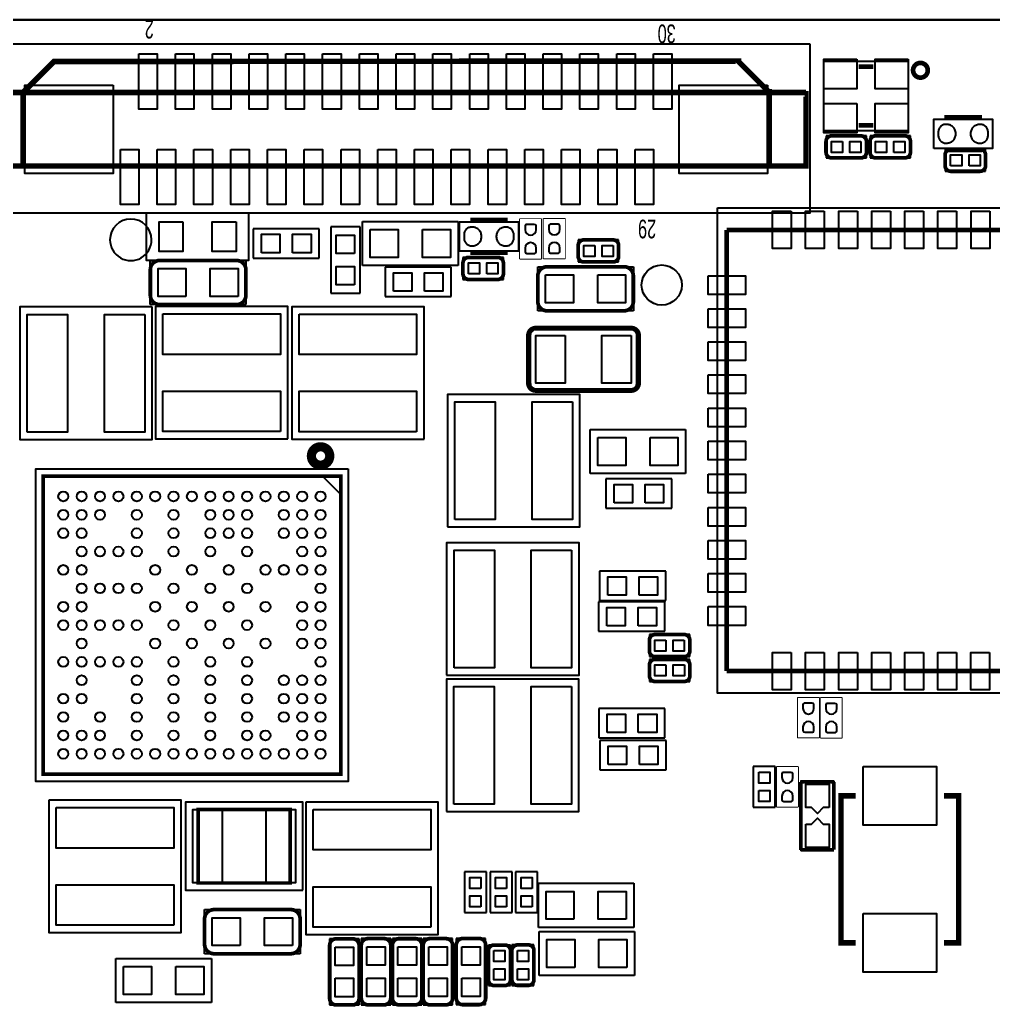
# Model space of a CAD drawing. Extents: x -43 to 159, y -36 to 93.
# Drawn here: x 2.32 to 28.8, y 41.81 to 68.67 of the extents above; entities that cross this region are included whole.
import ezdxf

# ---------------------------------------------------------------- set-up
doc = ezdxf.new("R2010")
doc.units = 0
for name, color, linetype in [('BG_OUTLINE', 200, 'CONTINUOUS'), ('PG_ASSEMBLY_TOP', 7, 'CONTINUOUS'), ('PG_SILKSCREEN_TOP', 254, 'CONTINUOUS'), ('PIN_TOP', 92, 'CONTINUOUS')]:
    doc.layers.add(name, color=color, linetype=linetype)

msp = doc.modelspace()

# ---------------------------------------------------------------- linework, layer by layer
at = {"layer": 'BG_OUTLINE'}
msp.add_lwpolyline([(41.056814, 66.641218, 0.414214), (39.024814, 68.673218), (-4.049776, 68.673218), (-4.049776, 67.422014), (-10.151872, 67.422014), (-10.151872, 68.673218), (-12.911328, 68.673218, 0.414214), (-14.943328, 66.641218), (-14.943328, -18.358866, 0.414214), (-12.911328, -20.390866), (39.024814, -20.390866, 0.414214), (41.056814, -18.358866), (41.056814, 66.641218)], format="xyb", dxfattribs=at)
msp.add_lwpolyline([(41.056814, -18.358866, -0.414214), (39.024814, -20.390866), (-12.911328, -20.390866, -0.414214), (-14.943328, -18.358866), (-14.943328, 66.641218, -0.414214), (-12.911328, 68.673218), (-10.151872, 68.673218), (-10.151872, 67.422014), (-4.049776, 67.422014), (-4.049776, 68.673218), (39.024814, 68.673218, -0.414214), (41.056814, 66.641218)], format="xyb", close=True, dxfattribs=at)
msp.add_lwpolyline([(-4.049776, 68.673218), (39.024814, 68.673218)], dxfattribs=at)
msp.add_lwpolyline([(-4.049776, 68.673218), (39.024814, 68.673218)], dxfattribs=at)
msp.add_lwpolyline([(-4.049776, 68.673218), (39.024814, 68.673218)], dxfattribs=at)
at = {"layer": 'PG_ASSEMBLY_TOP'}
for points in [[(23.805388, 68.017898), (23.805388, 63.412878), (0.318008, 63.412878), (0.318008, 68.017898)], [(26.48712, 67.547744), (26.48712, 65.647824), (24.18715, 65.647824), (24.18715, 67.547744)], [(27.180032, 65.172082), (27.180032, 65.972182), (28.780232, 65.972182), (28.780232, 65.172082)], [(8.551164, 63.40856), (5.757164, 63.40856), (5.757164, 62.13856), (8.551164, 62.13856)], [(21.29663, 63.55588), (33.79851, 63.55588), (33.79851, 50.35804), (21.29663, 50.35804)], [(14.27861, 62.378336), (14.27861, 63.178436), (15.87881, 63.178436), (15.87881, 62.378336)], [(10.020554, 44.995846), (10.020554, 47.393606), (6.820154, 47.393606), (6.820154, 44.995846)]]:
    msp.add_lwpolyline(points, close=True, dxfattribs=at)
for points, const_width in [([(2.404872, 66.69532), (2.404872, 64.695324)], 0.150114), ([(15.912084, 62.162436), (15.912084, 63.262256)], 0.0254), ([(15.912084, 63.262256), (16.512032, 63.262256)], 0.0254), ([(16.512032, 63.262256), (16.512032, 62.162436)], 0.0254), ([(16.556736, 62.16904), (16.556736, 63.26886)], 0.0254), ([(16.556736, 63.26886), (17.156684, 63.26886)], 0.0254), ([(17.156684, 63.26886), (17.156684, 62.16904)], 0.0254), ([(16.512032, 62.162436), (15.912084, 62.162436)], 0.0254), ([(17.156684, 62.16904), (16.556736, 62.16904)], 0.0254), ([(23.47087, 49.139602), (23.47087, 50.239422)], 0.0254), ([(23.47087, 50.239422), (24.070818, 50.239422)], 0.0254), ([(24.070818, 50.239422), (24.070818, 49.139602)], 0.0254), ([(24.091392, 49.136046), (24.091392, 50.235866)], 0.0254), ([(24.091392, 50.235866), (24.69134, 50.235866)], 0.0254), ([(24.69134, 50.235866), (24.69134, 49.136046)], 0.0254), ([(24.070818, 49.139602), (23.47087, 49.139602)], 0.0254), ([(24.69134, 49.136046), (24.091392, 49.136046)], 0.0254), ([(22.899116, 47.25924), (22.899116, 48.35906)], 0.0254), ([(22.899116, 48.35906), (23.499064, 48.35906)], 0.0254), ([(23.499064, 48.35906), (23.499064, 47.25924)], 0.0254), ([(24.470614, 46.100746), (24.468074, 47.954946), (23.563834, 47.962566), (23.563834, 46.090586), (24.468074, 46.093126)], 0.050038), ([(23.499064, 47.25924), (22.899116, 47.25924)], 0.0254)]:
    msp.add_lwpolyline(points, dxfattribs=dict(at, const_width=const_width))
for points in [[(25.348946, 65.514982), (24.249126, 65.514982)], [(24.249126, 65.514982), (24.249126, 64.915034)], [(25.348946, 64.915034), (25.348946, 65.514982)], [(26.545794, 65.515744), (25.445974, 65.515744)], [(25.445974, 65.515744), (25.445974, 64.915796)], [(26.545794, 64.915796), (26.545794, 65.515744)], [(28.589478, 65.150746), (27.489658, 65.150746)], [(27.489658, 65.150746), (27.489658, 64.550798)], [(28.589478, 64.550798), (28.589478, 65.150746)], [(24.249126, 64.915034), (25.348946, 64.915034)], [(25.445974, 64.915796), (26.545794, 64.915796)], [(27.489658, 64.550798), (28.589478, 64.550798)], [(11.640566, 61.987176), (11.640566, 63.187072)], [(11.640566, 63.187072), (14.24051, 63.187072)], [(14.24051, 63.187072), (14.24051, 61.987176)], [(10.4648, 62.987936), (8.664956, 62.987936)], [(8.664956, 62.987936), (8.664956, 62.187836)], [(10.4648, 62.187836), (10.4648, 62.987936)], [(11.575034, 63.036958), (10.774934, 63.036958)], [(10.774934, 63.036958), (10.774934, 61.237114)], [(11.575034, 61.237114), (11.575034, 63.036958)], [(18.607024, 62.685422), (17.507204, 62.685422)], [(17.507204, 62.685422), (17.507204, 62.085474)], [(18.607024, 62.085474), (18.607024, 62.685422)], [(5.867654, 60.925964), (5.867654, 62.12586)], [(5.867654, 62.12586), (8.467598, 62.12586)], [(8.467598, 62.12586), (8.467598, 60.925964)], [(8.664956, 62.187836), (10.4648, 62.187836)], [(15.472156, 62.209934), (14.372336, 62.209934)], [(14.372336, 62.209934), (14.372336, 61.609986)], [(15.472156, 61.609986), (15.472156, 62.209934)], [(17.507204, 62.085474), (18.607024, 62.085474)], [(14.24051, 61.987176), (11.640566, 61.987176)], [(14.05382, 61.94298), (12.253976, 61.94298)], [(12.253976, 61.94298), (12.253976, 61.14288)], [(14.05382, 61.14288), (14.05382, 61.94298)], [(16.407892, 60.756038), (16.407892, 61.955934)], [(16.407892, 61.955934), (19.007836, 61.955934)], [(19.007836, 61.955934), (19.007836, 60.756038)], [(14.372336, 61.609986), (15.472156, 61.609986)], [(10.774934, 61.237114), (11.575034, 61.237114)], [(12.253976, 61.14288), (14.05382, 61.14288)], [(5.917184, 60.860686), (2.316988, 60.860686), (2.316988, 57.26049), (5.917184, 57.26049), (5.917184, 60.860686)], [(8.467598, 60.925964), (5.867654, 60.925964)], [(9.605772, 57.270396), (9.605772, 60.870592), (6.005576, 60.870592), (6.005576, 57.270396), (9.605772, 57.270396)], [(13.312902, 57.268872), (13.312902, 60.869068), (9.712706, 60.869068), (9.712706, 57.268872), (13.312902, 57.268872)], [(19.007836, 60.756038), (16.407892, 60.756038)], [(13.950442, 54.8767), (17.550638, 54.8767), (17.550638, 58.476896), (13.950442, 58.476896), (13.950442, 54.8767)], [(17.8308, 56.330088), (17.8308, 57.529984)], [(17.8308, 57.529984), (20.430744, 57.529984)], [(20.430744, 57.529984), (20.430744, 56.330088)], [(11.249152, 56.458358), (11.249152, 47.958502), (2.749296, 47.958502), (2.749296, 56.458358), (11.249152, 56.458358)], [(20.430744, 56.330088), (17.8308, 56.330088)], [(20.056856, 56.18607), (18.257012, 56.18607)], [(18.257012, 56.18607), (18.257012, 55.38597)], [(20.056856, 55.38597), (20.056856, 56.18607)], [(18.257012, 55.38597), (20.056856, 55.38597)], [(13.929106, 50.845974), (17.529302, 50.845974), (17.529302, 54.44617), (13.929106, 54.44617), (13.929106, 50.845974)], [(19.889216, 53.674518), (18.089372, 53.674518)], [(18.089372, 53.674518), (18.089372, 52.874418)], [(19.889216, 52.874418), (19.889216, 53.674518)], [(19.860006, 52.839874), (18.060162, 52.839874)], [(18.060162, 52.839874), (18.060162, 52.039774)], [(18.089372, 52.874418), (19.889216, 52.874418)], [(19.860006, 52.039774), (19.860006, 52.839874)], [(18.060162, 52.039774), (19.860006, 52.039774)], [(20.544028, 51.951128), (19.444208, 51.951128)], [(19.444208, 51.951128), (19.444208, 51.35118)], [(20.544028, 51.35118), (20.544028, 51.951128)], [(19.444208, 51.35118), (20.544028, 51.35118)], [(20.545298, 51.275234), (19.445478, 51.275234)], [(19.445478, 51.275234), (19.445478, 50.675286)], [(20.545298, 50.675286), (20.545298, 51.275234)], [(13.923518, 47.137574), (17.523714, 47.137574), (17.523714, 50.73777), (13.923518, 50.73777), (13.923518, 47.137574)], [(19.445478, 50.675286), (20.545298, 50.675286)], [(19.867118, 49.939194), (18.067274, 49.939194)], [(18.067274, 49.939194), (18.067274, 49.139094)], [(19.867118, 49.139094), (19.867118, 49.939194)], [(18.067274, 49.139094), (19.867118, 49.139094)], [(19.89709, 49.069752), (18.097246, 49.069752)], [(18.097246, 49.069752), (18.097246, 48.269652)], [(19.89709, 48.269652), (19.89709, 49.069752)], [(22.26818, 48.360838), (22.26818, 47.261018)], [(22.868128, 48.360838), (22.26818, 48.360838)], [(22.868128, 47.261018), (22.868128, 48.360838)], [(18.097246, 48.269652), (19.89709, 48.269652)], [(3.11023, 47.44339), (3.11023, 43.843194), (6.710426, 43.843194), (6.710426, 47.44339), (3.11023, 47.44339)], [(10.09777, 47.392082), (10.09777, 43.791886), (13.697966, 43.791886), (13.697966, 47.392082), (10.09777, 47.392082)], [(22.26818, 47.261018), (22.868128, 47.261018)], [(15.0114, 45.495464), (14.411452, 45.495464)], [(14.411452, 45.495464), (14.411452, 44.395644)], [(15.0114, 44.395644), (15.0114, 45.495464)], [(15.708376, 45.495464), (15.108428, 45.495464)], [(15.108428, 45.495464), (15.108428, 44.395644)], [(15.708376, 44.395644), (15.708376, 45.495464)], [(16.401796, 45.495464), (15.801848, 45.495464)], [(15.801848, 45.495464), (15.801848, 44.395644)], [(16.401796, 44.395644), (16.401796, 45.495464)], [(16.422878, 43.986958), (16.422878, 45.186854)], [(16.422878, 45.186854), (19.022822, 45.186854)], [(19.022822, 45.186854), (19.022822, 43.986958)], [(7.343648, 43.270424), (7.343648, 44.47032)], [(7.343648, 44.47032), (9.943592, 44.47032)], [(9.943592, 44.47032), (9.943592, 43.270424)], [(14.411452, 44.395644), (15.0114, 44.395644)], [(15.108428, 44.395644), (15.708376, 44.395644)], [(15.801848, 44.395644), (16.401796, 44.395644)], [(19.022822, 43.986958), (16.422878, 43.986958)], [(16.441674, 42.67708), (16.441674, 43.876976)], [(16.441674, 43.876976), (19.041618, 43.876976)], [(19.041618, 43.876976), (19.041618, 42.67708)], [(10.746232, 43.67657), (10.746232, 41.876726)], [(11.546332, 43.67657), (10.746232, 43.67657)], [(11.546332, 41.876726), (11.546332, 43.67657)], [(11.606784, 43.680888), (11.606784, 41.881044)], [(12.406884, 43.680888), (11.606784, 43.680888)], [(12.406884, 41.881044), (12.406884, 43.680888)], [(12.454636, 43.680634), (12.454636, 41.88079)], [(13.254736, 43.680634), (12.454636, 43.680634)], [(13.254736, 41.88079), (13.254736, 43.680634)], [(13.290804, 43.680888), (13.290804, 41.881044)], [(14.090904, 43.680888), (13.290804, 43.680888)], [(14.090904, 41.881044), (14.090904, 43.680888)], [(14.189964, 43.684698), (14.189964, 41.884854)], [(14.990064, 43.684698), (14.189964, 43.684698)], [(14.990064, 41.884854), (14.990064, 43.684698)], [(9.943592, 43.270424), (7.343648, 43.270424)], [(15.065248, 43.505882), (15.065248, 42.406062)], [(15.665196, 43.505882), (15.065248, 43.505882)], [(15.665196, 42.406062), (15.665196, 43.505882)], [(15.703804, 43.509946), (15.703804, 42.410126)], [(16.303752, 43.509946), (15.703804, 43.509946)], [(16.303752, 42.410126), (16.303752, 43.509946)], [(4.930902, 41.93921), (4.930902, 43.139106)], [(4.930902, 43.139106), (7.530846, 43.139106)], [(7.530846, 43.139106), (7.530846, 41.93921)], [(19.041618, 42.67708), (16.441674, 42.67708)], [(15.065248, 42.406062), (15.665196, 42.406062)], [(15.703804, 42.410126), (16.303752, 42.410126)], [(7.530846, 41.93921), (4.930902, 41.93921)], [(10.746232, 41.876726), (11.546332, 41.876726)], [(11.606784, 41.881044), (12.406884, 41.881044)], [(12.454636, 41.88079), (13.254736, 41.88079)], [(13.290804, 41.881044), (14.090904, 41.881044)], [(14.189964, 41.884854), (14.990064, 41.884854)]]:
    msp.add_lwpolyline(points, dxfattribs=at)
msp.add_lwpolyline([(18.952464, 60.238132), (16.35252, 60.238132, 0.414417), (16.202406, 60.088018), (16.202406, 58.788046, 0.414417), (16.35252, 58.637932), (18.952464, 58.637932, 0.414417), (19.102578, 58.788046), (19.102578, 60.088018, 0.414417)], format="xyb", close=True, dxfattribs=at)
at = {"layer": 'PG_SILKSCREEN_TOP'}
msp.add_lwpolyline([(4.691888, 67.540378, 0.1524, 0.1524, 0), (3.24993, 67.540378, 0.1524, 0.1524, 0), (2.404872, 66.69532, 0.150114, 0.150114, 0), (2.404872, 64.695324, 0.150114, 0.150114, 0)], format="xyseb", dxfattribs=at)
for points, const_width in [([(22.703028, 64.695578), (22.704806, 64.695578), (22.704806, 66.709798), (22.695408, 66.709798), (21.864828, 67.540378), (21.864828, 67.545204), (4.691888, 67.540378)], 0.1524), ([(21.854922, 67.545204), (21.864828, 67.545204)], 0.1524), ([(25.53716, 67.397884), (25.13711, 67.397884)], 0.127), ([(23.704804, 66.69532), (1.404874, 66.69532)], 0.1524), ([(1.404874, 64.695324), (23.704804, 64.695324), (23.704804, 66.661538), (23.665688, 66.661538)], 0.1524), ([(2.404872, 66.69532), (2.404872, 64.695324)], 0.1524), ([(27.472132, 66.016632), (28.488132, 66.016632)], 0.127), ([(25.53716, 65.797684), (25.13711, 65.797684)], 0.127), ([(28.488132, 65.127632), (27.472132, 65.127632)], 0.127), ([(14.57071, 63.222886), (15.58671, 63.222886)], 0.127), ([(21.54809, 50.95748), (21.54809, 62.95644)], 0.12954), ([(21.54809, 62.95644), (32.64789, 62.95644)], 0.12954), ([(15.58671, 62.333886), (14.57071, 62.333886)], 0.127), ([(2.949194, 56.25846), (2.949194, 48.1584), (11.049254, 48.1584), (11.049254, 56.25846), (2.949194, 56.25846)], 0.100076), ([(33.54705, 50.95748), (21.54809, 50.95748)], 0.12954), ([(24.463502, 47.9425), (23.563326, 47.9425)], 0.100076), ([(23.563834, 47.944786), (23.563834, 46.095666)], 0.100076), ([(24.460454, 46.100746), (24.462994, 47.939706)], 0.100076), ([(25.058624, 47.564548), (24.658574, 47.564548), (24.658574, 43.564556), (25.058624, 43.564556)], 0.150114), ([(27.458416, 47.564548), (27.858466, 47.564548), (27.858466, 43.564556), (27.458416, 43.564556)], 0.150114), ([(7.170674, 47.195486), (9.670034, 47.195486), (9.670034, 45.193966), (7.170674, 45.193966), (7.170674, 47.195486)], 0.09906), ([(23.563326, 46.097952), (24.463502, 46.097952)], 0.100076)]:
    msp.add_lwpolyline(points, dxfattribs=dict(at, const_width=const_width))
for points, const_width in [([(27.017472, 67.298824, 1), (26.617676, 67.298824, 1), (27.017472, 67.298824)], 0.127), ([(25.348946, 65.362582), (25.348946, 65.067434, -0.414362), (25.196546, 64.915034), (24.401526, 64.915034, -0.414362), (24.249126, 65.067434), (24.249126, 65.362582, -0.414362), (24.401526, 65.514982), (25.196546, 65.514982, -0.414362), (25.348946, 65.362582)], 0.1016), ([(25.445974, 65.068196), (25.445974, 65.363344, -0.414362), (25.598374, 65.515744), (26.393394, 65.515744, -0.414362), (26.545794, 65.363344), (26.545794, 65.068196, -0.414362), (26.393394, 64.915796), (25.598374, 64.915796, -0.414362), (25.445974, 65.068196)], 0.1016), ([(27.489658, 64.703198), (27.489658, 64.998346, -0.414362), (27.642058, 65.150746), (28.437078, 65.150746, -0.414362), (28.589478, 64.998346), (28.589478, 64.703198, -0.414362), (28.437078, 64.550798), (27.642058, 64.550798, -0.414362), (27.489658, 64.703198)], 0.1016), ([(18.607024, 62.533022), (18.607024, 62.237874, -0.414362), (18.454624, 62.085474), (17.659604, 62.085474, -0.414362), (17.507204, 62.237874), (17.507204, 62.533022, -0.414362), (17.659604, 62.685422), (18.454624, 62.685422, -0.414362), (18.607024, 62.533022)], 0.1016), ([(5.867654, 61.179964), (5.867654, 61.87186, -0.414275), (6.121654, 62.12586), (8.213598, 62.12586, -0.414275), (8.467598, 61.87186), (8.467598, 61.179964, -0.414275), (8.213598, 60.925964), (6.121654, 60.925964, -0.414275), (5.867654, 61.179964)], 0.1016), ([(14.372336, 61.762386), (14.372336, 62.057534, -0.414362), (14.524736, 62.209934), (15.319756, 62.209934, -0.414362), (15.472156, 62.057534), (15.472156, 61.762386, -0.414362), (15.319756, 61.609986), (14.524736, 61.609986, -0.414362), (14.372336, 61.762386)], 0.1016), ([(19.007836, 61.701934), (19.007836, 61.010038, -0.414275), (18.753836, 60.756038), (16.661892, 60.756038, -0.414275), (16.407892, 61.010038), (16.407892, 61.701934, -0.414275), (16.661892, 61.955934), (18.753836, 61.955934, -0.414275), (19.007836, 61.701934)], 0.1016), ([(18.952464, 58.588148), (16.35252, 58.588148, -0.414279), (16.152368, 58.788046), (16.152368, 60.088018, -0.414279), (16.35252, 60.287916), (18.952464, 60.287916, -0.414279), (19.152616, 60.088018), (19.152616, 58.788046, -0.414279), (18.952464, 58.588148)], 0.127), ([(10.74928, 56.80837, 1.00024), (10.249154, 56.80837, 0.99976), (10.74928, 56.80837)], 0.249936), ([(20.544028, 51.798728), (20.544028, 51.50358, -0.414362), (20.391628, 51.35118), (19.596608, 51.35118, -0.414362), (19.444208, 51.50358), (19.444208, 51.798728, -0.414362), (19.596608, 51.951128), (20.391628, 51.951128, -0.414362), (20.544028, 51.798728)], 0.1016), ([(20.545298, 51.122834), (20.545298, 50.827686, -0.414362), (20.392898, 50.675286), (19.597878, 50.675286, -0.414362), (19.445478, 50.827686), (19.445478, 51.122834, -0.414362), (19.597878, 51.275234), (20.392898, 51.275234, -0.414362), (20.545298, 51.122834)], 0.1016), ([(7.343648, 43.524424), (7.343648, 44.21632, -0.414275), (7.597648, 44.47032), (9.689592, 44.47032, -0.414275), (9.943592, 44.21632), (9.943592, 43.524424, -0.414275), (9.689592, 43.270424), (7.597648, 43.270424, -0.414275), (7.343648, 43.524424)], 0.1016), ([(10.924032, 43.67657), (11.368532, 43.67657, -0.414244), (11.546332, 43.49877), (11.546332, 42.054526, -0.414244), (11.368532, 41.876726), (10.924032, 41.876726, -0.414244), (10.746232, 42.054526), (10.746232, 43.49877, -0.414244), (10.924032, 43.67657)], 0.1016), ([(11.784584, 43.680888), (12.229084, 43.680888, -0.414244), (12.406884, 43.503088), (12.406884, 42.058844, -0.414244), (12.229084, 41.881044), (11.784584, 41.881044, -0.414244), (11.606784, 42.058844), (11.606784, 43.503088, -0.414244), (11.784584, 43.680888)], 0.1016), ([(12.632436, 43.680634), (13.076936, 43.680634, -0.414244), (13.254736, 43.502834), (13.254736, 42.05859, -0.414244), (13.076936, 41.88079), (12.632436, 41.88079, -0.414244), (12.454636, 42.05859), (12.454636, 43.502834, -0.414244), (12.632436, 43.680634)], 0.1016), ([(13.468604, 43.680888), (13.913104, 43.680888, -0.414244), (14.090904, 43.503088), (14.090904, 42.058844, -0.414244), (13.913104, 41.881044), (13.468604, 41.881044, -0.414244), (13.290804, 42.058844), (13.290804, 43.503088, -0.414244), (13.468604, 43.680888)], 0.1016), ([(14.367764, 43.684698), (14.812264, 43.684698, -0.414244), (14.990064, 43.506898), (14.990064, 42.062654, -0.414244), (14.812264, 41.884854), (14.367764, 41.884854, -0.414244), (14.189964, 42.062654), (14.189964, 43.506898, -0.414244), (14.367764, 43.684698)], 0.1016), ([(15.217648, 43.505882), (15.512796, 43.505882, -0.414362), (15.665196, 43.353482), (15.665196, 42.558462, -0.414362), (15.512796, 42.406062), (15.217648, 42.406062, -0.414362), (15.065248, 42.558462), (15.065248, 43.353482, -0.414362), (15.217648, 43.505882)], 0.1016), ([(15.856204, 43.509946), (16.151352, 43.509946, -0.414362), (16.303752, 43.357546), (16.303752, 42.562526, -0.414362), (16.151352, 42.410126), (15.856204, 42.410126, -0.414362), (15.703804, 42.562526), (15.703804, 43.357546, -0.414362), (15.856204, 43.509946)], 0.1016)]:
    msp.add_lwpolyline(points, format="xyb", dxfattribs=dict(at, const_width=const_width))
msp.add_lwpolyline([(5.901944, 62.6872, 1), (4.770232, 62.687188, 1)], format="xyb", close=True, dxfattribs=at)
msp.add_lwpolyline([(11.049254, 56.25846), (11.049254, 55.758334), (10.549128, 56.25846)], close=True, dxfattribs=at)
at = {"layer": 'PIN_TOP'}
for points in [[(5.55498, 67.745356), (6.054852, 67.745356), (6.054852, 66.245232), (5.55498, 66.245232)], [(6.554978, 67.745356), (7.05485, 67.745356), (7.05485, 66.245232), (6.554978, 66.245232)], [(7.554976, 67.745356), (8.054848, 67.745356), (8.054848, 66.245232), (7.554976, 66.245232)], [(8.554974, 67.745356), (9.054846, 67.745356), (9.054846, 66.245232), (8.554974, 66.245232)], [(9.554972, 67.745356), (10.054844, 67.745356), (10.054844, 66.245232), (9.554972, 66.245232)], [(10.55497, 67.745356), (11.054842, 67.745356), (11.054842, 66.245232), (10.55497, 66.245232)], [(11.554968, 67.745356), (12.05484, 67.745356), (12.05484, 66.245232), (11.554968, 66.245232)], [(12.554966, 67.745356), (13.054838, 67.745356), (13.054838, 66.245232), (12.554966, 66.245232)], [(13.554964, 67.745356), (14.054836, 67.745356), (14.054836, 66.245232), (13.554964, 66.245232)], [(14.554962, 67.745356), (15.054834, 67.745356), (15.054834, 66.245232), (14.554962, 66.245232)], [(15.55496, 67.745356), (16.054832, 67.745356), (16.054832, 66.245232), (15.55496, 66.245232)], [(16.554958, 67.745356), (17.05483, 67.745356), (17.05483, 66.245232), (16.554958, 66.245232)], [(17.554956, 67.745356), (18.054828, 67.745356), (18.054828, 66.245232), (17.554956, 66.245232)], [(18.554954, 67.745356), (19.054826, 67.745356), (19.054826, 66.245232), (18.554954, 66.245232)], [(19.554952, 67.745356), (20.054824, 67.745356), (20.054824, 66.245232), (19.554952, 66.245232)], [(25.087199, 67.598544), (25.087199, 66.798444), (24.187277, 66.798444), (24.187277, 67.598544)], [(26.486993, 67.598544), (26.486993, 66.798444), (25.587071, 66.798444), (25.587071, 67.598544)], [(4.854829, 66.895345), (4.854829, 64.495299), (2.454783, 64.495299), (2.454783, 66.895345)], [(22.654895, 66.895345), (22.654895, 64.495299), (20.254849, 64.495299), (20.254849, 66.895345)], [(25.087199, 66.397124), (25.087199, 65.597024), (24.187277, 65.597024), (24.187277, 66.397124)], [(26.486993, 66.397124), (26.486993, 65.597024), (25.587071, 65.597024), (25.587071, 66.397124)], [(27.497532, 65.318386), (27.521662, 65.317116), (27.545538, 65.318386), (27.569414, 65.321434), (27.593036, 65.326768), (27.615896, 65.334388), (27.637994, 65.343786), (27.659076, 65.355216), (27.679142, 65.368424), (27.697938, 65.383664), (27.715464, 65.400174), (27.731212, 65.418462), (27.745182, 65.43802), (27.756612, 65.46088), (27.765756, 65.484756), (27.772614, 65.509394), (27.77744, 65.53454), (27.779726, 65.55994), (27.779726, 65.58534), (27.77744, 65.61074), (27.772614, 65.635886), (27.765756, 65.660524), (27.756612, 65.6844), (27.745182, 65.70726), (27.73172, 65.727072), (27.71648, 65.745614), (27.699462, 65.762632), (27.680666, 65.777872), (27.660854, 65.791334), (27.639518, 65.802764), (27.61742, 65.812162), (27.59456, 65.819274), (27.570938, 65.8241), (27.547062, 65.82664), (27.522932, 65.826894), (27.501088, 65.827148), (27.479498, 65.824862), (27.458162, 65.820544), (27.437588, 65.81394), (27.417522, 65.80505), (27.398726, 65.794382), (27.3812, 65.781682), (27.364944, 65.767204), (27.350212, 65.750948), (27.337512, 65.733422), (27.32659, 65.714626), (27.3177, 65.694814), (27.310842, 65.673986), (27.306524, 65.65265), (27.304238, 65.63106), (27.304238, 65.514474), (27.30627, 65.493138), (27.310842, 65.472056), (27.317446, 65.451482), (27.326082, 65.431924), (27.33675, 65.413128), (27.349196, 65.395602), (27.36342, 65.3796), (27.379422, 65.365122), (27.396694, 65.352422), (27.415236, 65.3415), (27.434794, 65.332356), (27.455114, 65.325498), (27.476196, 65.320926)], [(28.462732, 65.825878), (28.438602, 65.827148), (28.414726, 65.825878), (28.39085, 65.82283), (28.367228, 65.817496), (28.344368, 65.809876), (28.32227, 65.800478), (28.301188, 65.789048), (28.281122, 65.77584), (28.262326, 65.7606), (28.2448, 65.74409), (28.229052, 65.725802), (28.215082, 65.706244), (28.203652, 65.683384), (28.194508, 65.659508), (28.18765, 65.63487), (28.182824, 65.609724), (28.180538, 65.584324), (28.180538, 65.558924), (28.182824, 65.533524), (28.18765, 65.508378), (28.194508, 65.48374), (28.203652, 65.459864), (28.215082, 65.437004), (28.228544, 65.417192), (28.243784, 65.39865), (28.260802, 65.381632), (28.279598, 65.366392), (28.29941, 65.35293), (28.320746, 65.3415), (28.342844, 65.332102), (28.365704, 65.32499), (28.389326, 65.320164), (28.413202, 65.317624), (28.437332, 65.31737), (28.459176, 65.317116), (28.480766, 65.319402), (28.502102, 65.32372), (28.522676, 65.330324), (28.542742, 65.339214), (28.561538, 65.349882), (28.579064, 65.362582), (28.59532, 65.37706), (28.610052, 65.393316), (28.622752, 65.410842), (28.633674, 65.429638), (28.642564, 65.44945), (28.649422, 65.470278), (28.65374, 65.491614), (28.656026, 65.513204), (28.656026, 65.62979), (28.653994, 65.651126), (28.649422, 65.672208), (28.642818, 65.692782), (28.634182, 65.71234), (28.623514, 65.731136), (28.611068, 65.748662), (28.596844, 65.764664), (28.580842, 65.779142), (28.56357, 65.791842), (28.545028, 65.802764), (28.52547, 65.811908), (28.50515, 65.818766), (28.484068, 65.823338)], [(24.699087, 65.364995), (24.699087, 65.065021), (24.399113, 65.065021), (24.399113, 65.364995)], [(25.198959, 65.364995), (25.198959, 65.065021), (24.898985, 65.065021), (24.898985, 65.364995)], [(25.595834, 65.065656), (25.595834, 65.36563), (25.895808, 65.36563), (25.895808, 65.065656)], [(26.095706, 65.065656), (26.095706, 65.36563), (26.39568, 65.36563), (26.39568, 65.065656)], [(5.054854, 65.145412), (5.554726, 65.145412), (5.554726, 63.645288), (5.054854, 63.645288)], [(6.054852, 65.145412), (6.554724, 65.145412), (6.554724, 63.645288), (6.054852, 63.645288)], [(7.05485, 65.145412), (7.554722, 65.145412), (7.554722, 63.645288), (7.05485, 63.645288)], [(8.054848, 65.145412), (8.55472, 65.145412), (8.55472, 63.645288), (8.054848, 63.645288)], [(9.054846, 65.145412), (9.554718, 65.145412), (9.554718, 63.645288), (9.054846, 63.645288)], [(10.054844, 65.145412), (10.554716, 65.145412), (10.554716, 63.645288), (10.054844, 63.645288)], [(11.054842, 65.145412), (11.554714, 65.145412), (11.554714, 63.645288), (11.054842, 63.645288)], [(12.05484, 65.145412), (12.554712, 65.145412), (12.554712, 63.645288), (12.05484, 63.645288)], [(13.054838, 65.145412), (13.55471, 65.145412), (13.55471, 63.645288), (13.054838, 63.645288)], [(14.054836, 65.145412), (14.554708, 65.145412), (14.554708, 63.645288), (14.054836, 63.645288)], [(15.055088, 65.145412), (15.55496, 65.145412), (15.55496, 63.645288), (15.055088, 63.645288)], [(16.054832, 65.145412), (16.554704, 65.145412), (16.554704, 63.645288), (16.054832, 63.645288)], [(17.055084, 65.145412), (17.554956, 65.145412), (17.554956, 63.645288), (17.055084, 63.645288)], [(18.054828, 65.145412), (18.5547, 65.145412), (18.5547, 63.645288), (18.054828, 63.645288)], [(19.05508, 65.145412), (19.554952, 65.145412), (19.554952, 63.645288), (19.05508, 63.645288)], [(27.639518, 64.700658), (27.639518, 65.000632), (27.939492, 65.000632), (27.939492, 64.700658)], [(28.13939, 64.700658), (28.13939, 65.000632), (28.439364, 65.000632), (28.439364, 64.700658)], [(23.30323, 63.46444), (23.30323, 62.44844), (22.79523, 62.44844), (22.79523, 63.46444)], [(24.20239, 63.46444), (24.20239, 62.44844), (23.69439, 62.44844), (23.69439, 63.46444)], [(25.10155, 63.46444), (25.10155, 62.44844), (24.59355, 62.44844), (24.59355, 63.46444)], [(26.00325, 63.46444), (26.00325, 62.44844), (25.49525, 62.44844), (25.49525, 63.46444)], [(26.90241, 63.46444), (26.90241, 62.44844), (26.39441, 62.44844), (26.39441, 63.46444)], [(27.80157, 63.46444), (27.80157, 62.44844), (27.29357, 62.44844), (27.29357, 63.46444)], [(28.70327, 63.46444), (28.70327, 62.44844), (28.19527, 62.44844), (28.19527, 63.46444)], [(6.754241, 63.17361), (6.754241, 62.37351), (6.104255, 62.37351), (6.104255, 63.17361)], [(8.204073, 63.17361), (8.204073, 62.37351), (7.554087, 62.37351), (7.554087, 63.17361)], [(11.850624, 62.967108), (12.610592, 62.967108), (12.610592, 62.20714), (11.850624, 62.20714)], [(13.270484, 62.967108), (14.030452, 62.967108), (14.030452, 62.20714), (13.270484, 62.20714)], [(14.59611, 62.52464), (14.62024, 62.52337), (14.644116, 62.52464), (14.667992, 62.527688), (14.691614, 62.533022), (14.714474, 62.540642), (14.736572, 62.55004), (14.757654, 62.56147), (14.77772, 62.574678), (14.796516, 62.589918), (14.814042, 62.606428), (14.82979, 62.624716), (14.84376, 62.644274), (14.85519, 62.667134), (14.864334, 62.69101), (14.871192, 62.715648), (14.876018, 62.740794), (14.878304, 62.766194), (14.878304, 62.791594), (14.876018, 62.816994), (14.871192, 62.84214), (14.864334, 62.866778), (14.85519, 62.890654), (14.84376, 62.913514), (14.830298, 62.933326), (14.815058, 62.951868), (14.79804, 62.968886), (14.779244, 62.984126), (14.759432, 62.997588), (14.738096, 63.009018), (14.715998, 63.018416), (14.693138, 63.025528), (14.669516, 63.030354), (14.64564, 63.032894), (14.62151, 63.033148), (14.599666, 63.033402), (14.578076, 63.031116), (14.55674, 63.026798), (14.536166, 63.020194), (14.5161, 63.011304), (14.497304, 63.000636), (14.479778, 62.987936), (14.463522, 62.973458), (14.44879, 62.957202), (14.43609, 62.939676), (14.425168, 62.92088), (14.416278, 62.901068), (14.40942, 62.88024), (14.405102, 62.858904), (14.402816, 62.837314), (14.402816, 62.720728), (14.404848, 62.699392), (14.40942, 62.67831), (14.416024, 62.657736), (14.42466, 62.638178), (14.435328, 62.619382), (14.447774, 62.601856), (14.461998, 62.585854), (14.478, 62.571376), (14.495272, 62.558676), (14.513814, 62.547754), (14.533372, 62.53861), (14.553692, 62.531752), (14.574774, 62.52718)], [(15.56131, 63.032132), (15.53718, 63.033402), (15.513304, 63.032132), (15.489428, 63.029084), (15.465806, 63.02375), (15.442946, 63.01613), (15.420848, 63.006732), (15.399766, 62.995302), (15.3797, 62.982094), (15.360904, 62.966854), (15.343378, 62.950344), (15.32763, 62.932056), (15.31366, 62.912498), (15.30223, 62.889638), (15.293086, 62.865762), (15.286228, 62.841124), (15.281402, 62.815978), (15.279116, 62.790578), (15.279116, 62.765178), (15.281402, 62.739778), (15.286228, 62.714632), (15.293086, 62.689994), (15.30223, 62.666118), (15.31366, 62.643258), (15.327122, 62.623446), (15.342362, 62.604904), (15.35938, 62.587886), (15.378176, 62.572646), (15.397988, 62.559184), (15.419324, 62.547754), (15.441422, 62.538356), (15.464282, 62.531244), (15.487904, 62.526418), (15.51178, 62.523878), (15.53591, 62.523624), (15.557754, 62.52337), (15.579344, 62.525656), (15.60068, 62.529974), (15.621254, 62.536578), (15.64132, 62.545468), (15.660116, 62.556136), (15.677642, 62.568836), (15.693898, 62.583314), (15.70863, 62.59957), (15.72133, 62.617096), (15.732252, 62.635892), (15.741142, 62.655704), (15.748, 62.676532), (15.752318, 62.697868), (15.754604, 62.719458), (15.754604, 62.836044), (15.752572, 62.85738), (15.748, 62.878462), (15.741396, 62.899036), (15.73276, 62.918594), (15.722092, 62.93739), (15.709646, 62.954916), (15.695422, 62.970918), (15.67942, 62.985396), (15.662148, 62.998096), (15.643606, 63.009018), (15.624048, 63.018162), (15.603728, 63.02502), (15.582646, 63.029592)], [(8.889746, 62.337696), (8.889746, 62.837822), (9.389872, 62.837822), (9.389872, 62.337696)], [(9.73963, 62.337696), (9.73963, 62.837822), (10.239756, 62.837822), (10.239756, 62.337696)], [(11.425047, 62.311915), (10.924921, 62.311915), (10.924921, 62.812041), (11.425047, 62.812041)], [(17.957165, 62.535435), (17.957165, 62.235461), (17.657191, 62.235461), (17.657191, 62.535435)], [(18.457037, 62.535435), (18.457037, 62.235461), (18.157063, 62.235461), (18.157063, 62.535435)], [(14.522196, 61.759846), (14.522196, 62.05982), (14.82217, 62.05982), (14.82217, 61.759846)], [(15.022068, 61.759846), (15.022068, 62.05982), (15.322042, 62.05982), (15.322042, 61.759846)], [(6.83768, 61.145928), (6.077712, 61.145928), (6.077712, 61.905896), (6.83768, 61.905896)], [(8.25754, 61.145928), (7.497572, 61.145928), (7.497572, 61.905896), (8.25754, 61.905896)], [(11.425047, 61.462031), (10.924921, 61.462031), (10.924921, 61.962157), (11.425047, 61.962157)], [(12.478766, 61.29274), (12.478766, 61.792866), (12.978892, 61.792866), (12.978892, 61.29274)], [(13.32865, 61.29274), (13.32865, 61.792866), (13.828776, 61.792866), (13.828776, 61.29274)], [(16.61795, 61.73597), (17.377918, 61.73597), (17.377918, 60.976002), (16.61795, 60.976002)], [(18.03781, 61.73597), (18.797778, 61.73597), (18.797778, 60.976002), (18.03781, 60.976002)], [(21.04009, 61.71184), (22.05609, 61.71184), (22.05609, 61.20384), (21.04009, 61.20384)], [(21.04009, 60.81014), (22.05609, 60.81014), (22.05609, 60.30214), (21.04009, 60.30214)], [(2.51714, 57.460388), (2.51714, 60.660788), (3.61696, 60.660788), (3.61696, 57.460388)], [(5.717032, 60.660788), (5.717032, 57.460388), (4.617212, 57.460388), (4.617212, 60.660788)], [(6.205474, 60.67044), (9.405874, 60.67044), (9.405874, 59.57062), (6.205474, 59.57062)], [(9.912604, 60.668916), (13.113004, 60.668916), (13.113004, 59.569096), (9.912604, 59.569096)], [(17.15262, 60.088018), (17.15262, 58.788046), (16.35252, 58.788046), (16.35252, 60.088018)], [(18.952464, 60.088018), (18.952464, 58.788046), (18.152364, 58.788046), (18.152364, 60.088018)], [(21.04009, 59.91098), (22.05609, 59.91098), (22.05609, 59.40298), (21.04009, 59.40298)], [(21.04009, 59.01182), (22.05609, 59.01182), (22.05609, 58.50382), (21.04009, 58.50382)], [(9.405874, 57.470548), (6.205474, 57.470548), (6.205474, 58.570368), (9.405874, 58.570368)], [(13.113004, 57.469024), (9.912604, 57.469024), (9.912604, 58.568844), (13.113004, 58.568844)], [(14.150594, 55.076598), (14.150594, 58.276998), (15.250414, 58.276998), (15.250414, 55.076598)], [(17.350486, 58.276998), (17.350486, 55.076598), (16.250666, 55.076598), (16.250666, 58.276998)], [(21.04009, 58.11012), (22.05609, 58.11012), (22.05609, 57.60212), (21.04009, 57.60212)], [(18.040858, 57.31002), (18.800826, 57.31002), (18.800826, 56.550052), (18.040858, 56.550052)], [(19.460718, 57.31002), (20.220686, 57.31002), (20.220686, 56.550052), (19.460718, 56.550052)], [(21.04009, 57.21096), (22.05609, 57.21096), (22.05609, 56.70296), (21.04009, 56.70296)], [(21.04009, 56.3118), (22.05609, 56.3118), (22.05609, 55.8038), (21.04009, 55.8038)], [(18.481802, 55.53583), (18.481802, 56.035956), (18.981928, 56.035956), (18.981928, 55.53583)], [(19.331686, 55.53583), (19.331686, 56.035956), (19.831812, 56.035956), (19.831812, 55.53583)], [(21.04009, 55.4101), (22.05609, 55.4101), (22.05609, 54.9021), (21.04009, 54.9021)], [(21.04009, 54.51094), (22.05609, 54.51094), (22.05609, 54.00294), (21.04009, 54.00294)], [(14.129258, 51.045872), (14.129258, 54.246272), (15.229078, 54.246272), (15.229078, 51.045872)], [(17.32915, 54.246272), (17.32915, 51.045872), (16.22933, 51.045872), (16.22933, 54.246272)], [(18.314162, 53.024278), (18.314162, 53.524404), (18.814288, 53.524404), (18.814288, 53.024278)], [(19.164046, 53.024278), (19.164046, 53.524404), (19.664172, 53.524404), (19.664172, 53.024278)], [(21.04009, 53.61178), (22.05609, 53.61178), (22.05609, 53.10378), (21.04009, 53.10378)], [(18.284952, 52.189634), (18.284952, 52.68976), (18.785078, 52.68976), (18.785078, 52.189634)], [(19.134836, 52.189634), (19.134836, 52.68976), (19.634962, 52.68976), (19.634962, 52.189634)], [(21.04009, 52.71008), (22.05609, 52.71008), (22.05609, 52.20208), (21.04009, 52.20208)], [(19.894169, 51.801141), (19.894169, 51.501167), (19.594195, 51.501167), (19.594195, 51.801141)], [(20.394041, 51.801141), (20.394041, 51.501167), (20.094067, 51.501167), (20.094067, 51.801141)], [(23.30069, 51.46548), (23.30069, 50.44948), (22.79269, 50.44948), (22.79269, 51.46548)], [(24.20239, 51.46548), (24.20239, 50.44948), (23.69439, 50.44948), (23.69439, 51.46548)], [(25.10155, 51.46548), (25.10155, 50.44948), (24.59355, 50.44948), (24.59355, 51.46548)], [(26.00071, 51.46548), (26.00071, 50.44948), (25.49271, 50.44948), (25.49271, 51.46548)], [(26.90241, 51.46548), (26.90241, 50.44948), (26.39441, 50.44948), (26.39441, 51.46548)], [(27.80157, 51.46548), (27.80157, 50.44948), (27.29357, 50.44948), (27.29357, 51.46548)], [(28.70073, 51.46548), (28.70073, 50.44948), (28.19273, 50.44948), (28.19273, 51.46548)], [(19.895439, 51.125247), (19.895439, 50.825273), (19.595465, 50.825273), (19.595465, 51.125247)], [(20.395311, 51.125247), (20.395311, 50.825273), (20.095337, 50.825273), (20.095337, 51.125247)], [(14.12367, 47.337472), (14.12367, 50.537872), (15.22349, 50.537872), (15.22349, 47.337472)], [(17.323562, 50.537872), (17.323562, 47.337472), (16.223742, 47.337472), (16.223742, 50.537872)], [(18.292064, 49.288954), (18.292064, 49.78908), (18.79219, 49.78908), (18.79219, 49.288954)], [(19.141948, 49.288954), (19.141948, 49.78908), (19.642074, 49.78908), (19.642074, 49.288954)], [(18.322036, 48.419512), (18.322036, 48.919638), (18.822162, 48.919638), (18.822162, 48.419512)], [(19.17192, 48.419512), (19.17192, 48.919638), (19.672046, 48.919638), (19.672046, 48.419512)], [(25.258522, 48.364521), (27.258518, 48.364521), (27.258518, 46.764575), (25.258522, 46.764575)], [(22.418167, 48.210851), (22.718141, 48.210851), (22.718141, 47.910877), (22.418167, 47.910877)], [(24.330914, 47.243746), (24.172418, 47.243746), (24.172418, 47.243238), (24.013414, 47.084234), (23.85441, 47.243238), (23.85441, 47.243746), (23.695914, 47.243746), (23.695914, 47.878746), (24.330914, 47.878746)], [(22.418167, 47.710979), (22.718141, 47.710979), (22.718141, 47.411005), (22.418167, 47.411005)], [(3.310128, 47.243238), (6.510528, 47.243238), (6.510528, 46.143418), (3.310128, 46.143418)], [(7.819644, 47.194724), (7.819644, 45.194728), (7.019544, 45.194728), (7.019544, 47.194724)], [(9.021064, 45.194728), (9.021064, 47.194724), (9.821164, 47.194724), (9.821164, 45.194728)], [(10.297668, 47.19193), (13.498068, 47.19193), (13.498068, 46.09211), (10.297668, 46.09211)], [(23.695914, 46.796706), (23.85441, 46.796706), (23.85441, 46.797214), (24.013414, 46.956218), (24.172418, 46.797214), (24.172418, 46.796706), (24.330914, 46.796706), (24.330914, 46.161706), (23.695914, 46.161706)], [(6.510528, 44.043346), (3.310128, 44.043346), (3.310128, 45.143166), (6.510528, 45.143166)], [(14.861413, 45.045503), (14.561439, 45.045503), (14.561439, 45.345477), (14.861413, 45.345477)], [(15.558389, 45.045503), (15.258415, 45.045503), (15.258415, 45.345477), (15.558389, 45.345477)], [(16.251809, 45.045503), (15.951835, 45.045503), (15.951835, 45.345477), (16.251809, 45.345477)], [(13.498068, 43.992038), (10.297668, 43.992038), (10.297668, 45.091858), (13.498068, 45.091858)], [(17.392904, 44.206922), (16.632936, 44.206922), (16.632936, 44.96689), (17.392904, 44.96689)], [(18.812764, 44.206922), (18.052796, 44.206922), (18.052796, 44.96689), (18.812764, 44.96689)], [(14.861413, 44.545631), (14.561439, 44.545631), (14.561439, 44.845605), (14.861413, 44.845605)], [(15.558389, 44.545631), (15.258415, 44.545631), (15.258415, 44.845605), (15.558389, 44.845605)], [(16.251809, 44.545631), (15.951835, 44.545631), (15.951835, 44.845605), (16.251809, 44.845605)], [(25.258522, 44.364529), (27.258518, 44.364529), (27.258518, 42.764583), (25.258522, 42.764583)], [(8.313674, 43.490388), (7.553706, 43.490388), (7.553706, 44.250356), (8.313674, 44.250356)], [(9.733534, 43.490388), (8.973566, 43.490388), (8.973566, 44.250356), (9.733534, 44.250356)], [(17.4117, 42.897044), (16.651732, 42.897044), (16.651732, 43.657012), (17.4117, 43.657012)], [(18.83156, 42.897044), (18.071592, 42.897044), (18.071592, 43.657012), (18.83156, 43.657012)], [(10.896219, 43.451653), (11.396345, 43.451653), (11.396345, 42.951527), (10.896219, 42.951527)], [(11.756771, 43.455971), (12.256897, 43.455971), (12.256897, 42.955845), (11.756771, 42.955845)], [(12.604623, 43.455717), (13.104749, 43.455717), (13.104749, 42.955591), (12.604623, 42.955591)], [(13.440791, 43.455971), (13.940917, 43.455971), (13.940917, 42.955845), (13.440791, 42.955845)], [(14.339951, 43.459781), (14.840077, 43.459781), (14.840077, 42.959655), (14.339951, 42.959655)], [(15.215235, 43.355895), (15.515209, 43.355895), (15.515209, 43.055921), (15.215235, 43.055921)], [(15.853791, 43.359959), (16.153765, 43.359959), (16.153765, 43.059985), (15.853791, 43.059985)], [(5.14096, 42.919142), (5.900928, 42.919142), (5.900928, 42.159174), (5.14096, 42.159174)], [(6.56082, 42.919142), (7.320788, 42.919142), (7.320788, 42.159174), (6.56082, 42.159174)], [(15.215235, 42.856023), (15.515209, 42.856023), (15.515209, 42.556049), (15.215235, 42.556049)], [(15.853791, 42.860087), (16.153765, 42.860087), (16.153765, 42.560113), (15.853791, 42.560113)], [(10.896219, 42.601769), (11.396345, 42.601769), (11.396345, 42.101643), (10.896219, 42.101643)], [(11.756771, 42.606087), (12.256897, 42.606087), (12.256897, 42.105961), (11.756771, 42.105961)], [(12.604623, 42.605833), (13.104749, 42.605833), (13.104749, 42.105707), (12.604623, 42.105707)], [(13.440791, 42.606087), (13.940917, 42.606087), (13.940917, 42.105961), (13.440791, 42.105961)], [(14.339951, 42.609897), (14.840077, 42.609897), (14.840077, 42.109771), (14.339951, 42.109771)]]:
    msp.add_lwpolyline(points, close=True, dxfattribs=at)
for points in [[(16.362172, 62.962536), (16.362172, 63.064136, 0.375524), (16.313658, 63.106554), (16.097758, 63.106554, 0.365201), (16.061944, 63.064136), (16.061944, 62.962536, 0.999502)], [(17.006824, 62.96914), (17.006824, 63.07074, 0.375524), (16.95831, 63.113158), (16.74241, 63.113158, 0.365201), (16.706596, 63.07074), (16.706596, 62.96914, 0.999502)], [(16.061944, 62.462156), (16.061944, 62.360556, 0.375524), (16.110458, 62.318138), (16.326358, 62.318138, 0.365201), (16.362172, 62.360556), (16.362172, 62.462156, 0.999502)], [(16.706596, 62.46876), (16.706596, 62.36716, 0.375524), (16.75511, 62.324742), (16.97101, 62.324742, 0.365201), (17.006824, 62.36716), (17.006824, 62.46876, 0.999502)], [(23.920958, 49.939702), (23.920958, 50.041302, 0.375524), (23.872444, 50.08372), (23.656544, 50.08372, 0.365201), (23.62073, 50.041302), (23.62073, 49.939702, 0.999502)], [(24.54148, 49.936146), (24.54148, 50.037746, 0.375524), (24.492966, 50.080164), (24.277066, 50.080164, 0.365201), (24.241252, 50.037746), (24.241252, 49.936146, 0.999502)], [(23.62073, 49.439322), (23.62073, 49.337722, 0.375524), (23.669244, 49.295304), (23.885144, 49.295304, 0.365201), (23.920958, 49.337722), (23.920958, 49.439322, 0.999502)], [(24.241252, 49.435766), (24.241252, 49.334166, 0.375524), (24.289766, 49.291748), (24.505666, 49.291748, 0.365201), (24.54148, 49.334166), (24.54148, 49.435766, 0.999502)], [(23.349204, 48.05934), (23.349204, 48.16094, 0.375524), (23.30069, 48.203358), (23.08479, 48.203358, 0.365201), (23.048976, 48.16094), (23.048976, 48.05934, 0.999502)], [(23.048976, 47.55896), (23.048976, 47.45736, 0.375524), (23.09749, 47.414942), (23.31339, 47.414942, 0.365201), (23.349204, 47.45736), (23.349204, 47.55896, 0.999502)]]:
    msp.add_lwpolyline(points, format="xyb", close=True, dxfattribs=at)
for centre, radius in [((19.778726, 61.458348), 0.5461), ((3.499104, 55.70855), 0.135001), ((3.99923, 55.70855), 0.135001), ((4.499102, 55.70855), 0.135001), ((4.999228, 55.70855), 0.135001), ((5.4991, 55.70855), 0.135001), ((5.999226, 55.70855), 0.135001), ((6.499098, 55.70855), 0.135001), ((6.999224, 55.70855), 0.135001), ((7.49935, 55.70855), 0.135001), ((7.999222, 55.70855), 0.135001), ((8.499348, 55.70855), 0.135001), ((8.99922, 55.70855), 0.135001), ((9.499346, 55.70855), 0.135001), ((9.999218, 55.70855), 0.135001), ((10.499344, 55.70855), 0.135001), ((3.499104, 55.208424), 0.135001), ((3.99923, 55.208424), 0.135001), ((4.499102, 55.208424), 0.135001), ((5.4991, 55.208424), 0.135001), ((6.499098, 55.208424), 0.135001), ((7.49935, 55.208424), 0.135001), ((7.999222, 55.208424), 0.135001), ((8.499348, 55.208424), 0.135001), ((9.499346, 55.208424), 0.135001), ((9.999218, 55.208424), 0.135001), ((10.499344, 55.208424), 0.135001), ((3.499104, 54.708552), 0.135001), ((3.99923, 54.708552), 0.135001), ((5.4991, 54.708552), 0.135001), ((6.499098, 54.708552), 0.135001), ((7.49935, 54.708552), 0.135001), ((7.999222, 54.708552), 0.135001), ((8.499348, 54.708552), 0.135001), ((9.499346, 54.708552), 0.135001), ((9.999218, 54.708552), 0.135001), ((10.499344, 54.708552), 0.135001), ((3.99923, 54.208426), 0.135001), ((4.499102, 54.208426), 0.135001), ((4.999228, 54.208426), 0.135001), ((5.4991, 54.208426), 0.135001), ((6.499098, 54.208426), 0.135001), ((7.49935, 54.208426), 0.135001), ((8.499348, 54.208426), 0.135001), ((9.999218, 54.208426), 0.135001), ((10.499344, 54.208426), 0.135001), ((3.499104, 53.708554), 0.135001), ((3.99923, 53.708554), 0.135001), ((5.999226, 53.708554), 0.135001), ((6.999224, 53.708554), 0.135001), ((7.999222, 53.708554), 0.135001), ((8.99922, 53.708554), 0.135001), ((9.499346, 53.708554), 0.135001), ((9.999218, 53.708554), 0.135001), ((10.499344, 53.708554), 0.135001), ((3.99923, 53.208428), 0.135001), ((4.499102, 53.208428), 0.135001), ((4.999228, 53.208428), 0.135001), ((5.4991, 53.208428), 0.135001), ((6.499098, 53.208428), 0.135001), ((7.49935, 53.208428), 0.135001), ((8.499348, 53.208428), 0.135001), ((10.499344, 53.208428), 0.135001), ((3.499104, 52.708556), 0.135001), ((3.99923, 52.708556), 0.135001), ((5.999226, 52.708556), 0.135001), ((6.999224, 52.708556), 0.135001), ((7.999222, 52.708556), 0.135001), ((8.99922, 52.708556), 0.135001), ((9.999218, 52.708556), 0.135001), ((10.499344, 52.708556), 0.135001), ((3.499104, 52.20843), 0.135001), ((3.99923, 52.20843), 0.135001), ((4.499102, 52.20843), 0.135001), ((4.999228, 52.20843), 0.135001), ((5.4991, 52.20843), 0.135001), ((6.499098, 52.20843), 0.135001), ((7.49935, 52.20843), 0.135001), ((8.499348, 52.20843), 0.135001), ((9.999218, 52.20843), 0.135001), ((10.499344, 52.20843), 0.135001), ((3.99923, 51.708304), 0.135001), ((5.999226, 51.708304), 0.135001), ((6.999224, 51.708304), 0.135001), ((7.999222, 51.708304), 0.135001), ((8.99922, 51.708304), 0.135001), ((9.999218, 51.708304), 0.135001), ((10.499344, 51.708304), 0.135001), ((3.499104, 51.208432), 0.135001), ((3.99923, 51.208432), 0.135001), ((4.499102, 51.208432), 0.135001), ((4.999228, 51.208432), 0.135001), ((5.4991, 51.208432), 0.135001), ((6.499098, 51.208432), 0.135001), ((7.49935, 51.208432), 0.135001), ((8.499348, 51.208432), 0.135001), ((10.499344, 51.208432), 0.135001), ((3.99923, 50.708306), 0.135001), ((5.4991, 50.708306), 0.135001), ((6.499098, 50.708306), 0.135001), ((7.49935, 50.708306), 0.135001), ((8.499348, 50.708306), 0.135001), ((9.499346, 50.708306), 0.135001), ((9.999218, 50.708306), 0.135001), ((10.499344, 50.708306), 0.135001), ((3.499104, 50.208434), 0.135001), ((3.99923, 50.208434), 0.135001), ((5.4991, 50.208434), 0.135001), ((6.499098, 50.208434), 0.135001), ((7.49935, 50.208434), 0.135001), ((8.499348, 50.208434), 0.135001), ((9.499346, 50.208434), 0.135001), ((9.999218, 50.208434), 0.135001), ((10.499344, 50.208434), 0.135001), ((3.499104, 49.708308), 0.135001), ((4.499102, 49.708308), 0.135001), ((5.4991, 49.708308), 0.135001), ((6.499098, 49.708308), 0.135001), ((7.49935, 49.708308), 0.135001), ((8.499348, 49.708308), 0.135001), ((9.499346, 49.708308), 0.135001), ((9.999218, 49.708308), 0.135001), ((10.499344, 49.708308), 0.135001), ((3.499104, 49.208436), 0.135001), ((3.99923, 49.208436), 0.135001), ((4.499102, 49.208436), 0.135001), ((5.4991, 49.208436), 0.135001), ((6.499098, 49.208436), 0.135001), ((7.49935, 49.208436), 0.135001), ((8.499348, 49.208436), 0.135001), ((8.99922, 49.208436), 0.135001), ((9.999218, 49.208436), 0.135001), ((10.499344, 49.208436), 0.135001), ((3.499104, 48.70831), 0.135001), ((3.99923, 48.70831), 0.135001), ((4.499102, 48.70831), 0.135001), ((4.999228, 48.70831), 0.135001), ((5.4991, 48.70831), 0.135001), ((5.999226, 48.70831), 0.135001), ((6.499098, 48.70831), 0.135001), ((6.999224, 48.70831), 0.135001), ((7.49935, 48.70831), 0.135001), ((7.999222, 48.70831), 0.135001), ((8.499348, 48.70831), 0.135001), ((8.99922, 48.70831), 0.135001), ((9.499346, 48.70831), 0.135001), ((9.999218, 48.70831), 0.135001), ((10.499344, 48.70831), 0.135001)]:
    msp.add_circle(centre, radius, dxfattribs=at)

# ---------------------------------------------------------------- texts
at = {"layer": 'PG_SILKSCREEN_TOP', "width": 0.6495}
for s, p in [('2', (5.961888, 68.671694)), ('30', (20.160488, 68.544694)), ('29', (19.627088, 63.236094))]:
    msp.add_text(s, height=0.508, rotation=180, dxfattribs=at).set_placement(p)

doc.saveas('drawing.dxf')
